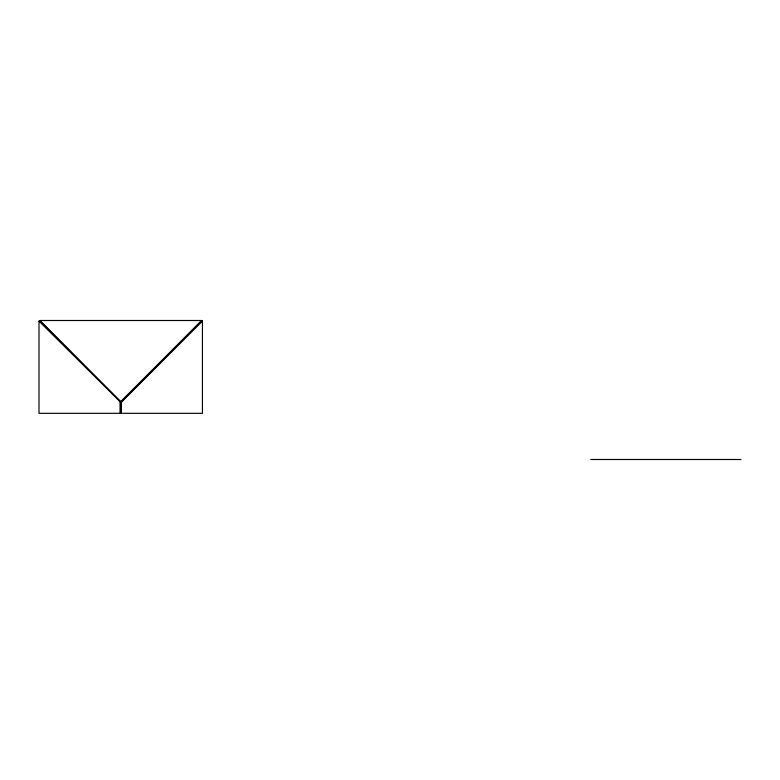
<?xml version="1.0" encoding="UTF-8"?>
<svg xmlns="http://www.w3.org/2000/svg" width="780" height="780" viewBox="0 0 780 780"><rect width="100%" height="100%" fill="white"/><g stroke="black" fill="none" stroke-linecap="round" stroke-linejoin="round"><path stroke-width="1.17" d="M39.673 321.165L39 321.165L120.705 402.226L120.715 413.322L120.715 401.544L201.766 320.502L120.715 402.217L39.673 320.502L201.766 320.502M121.388 413.322L121.388 402.217L202.439 321.165L201.766 321.165M120.715 402.217L121.388 402.217M590.713 459.498L741 459.498M39.673 320.502L120.715 401.544M202.439 321.165L202.439 413.322L39 413.322L39 321.165M120.052 402.217L120.052 413.322"/></g></svg>
